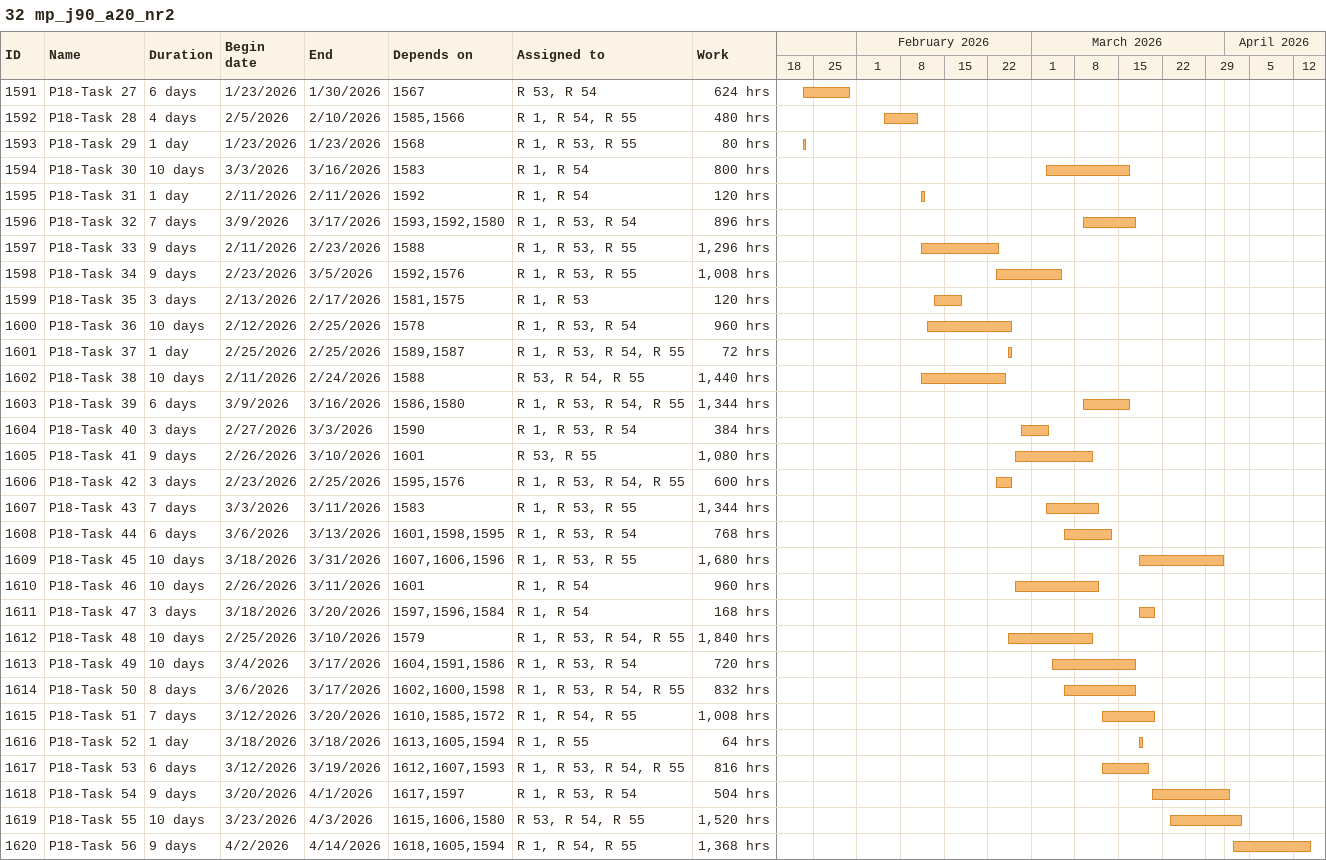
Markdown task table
32 mp_j90_a20_nr2

| ID | Task | Duration | Start | Finish | Predecessors | Resources | Work (h) |
|---|---|---|---|---|---|---|---|
| 1591 | P18-Task 27 | 6d | 2026-01-23 | 2026-01-30 | 1567 | R 53, R 54 | 624 |
| 1592 | P18-Task 28 | 4d | 2026-02-05 | 2026-02-10 | 1585, 1566 | R 1, R 54, R 55 | 480 |
| 1593 | P18-Task 29 | 1d | 2026-01-23 | 2026-01-23 | 1568 | R 1, R 53, R 55 | 80 |
| 1594 | P18-Task 30 | 10d | 2026-03-03 | 2026-03-16 | 1583 | R 1, R 54 | 800 |
| 1595 | P18-Task 31 | 1d | 2026-02-11 | 2026-02-11 | 1592 | R 1, R 54 | 120 |
| 1596 | P18-Task 32 | 7d | 2026-03-09 | 2026-03-17 | 1593, 1592, 1580 | R 1, R 53, R 54 | 896 |
| 1597 | P18-Task 33 | 9d | 2026-02-11 | 2026-02-23 | 1588 | R 1, R 53, R 55 | 1296 |
| 1598 | P18-Task 34 | 9d | 2026-02-23 | 2026-03-05 | 1592, 1576 | R 1, R 53, R 55 | 1008 |
| 1599 | P18-Task 35 | 3d | 2026-02-13 | 2026-02-17 | 1581, 1575 | R 1, R 53 | 120 |
| 1600 | P18-Task 36 | 10d | 2026-02-12 | 2026-02-25 | 1578 | R 1, R 53, R 54 | 960 |
| 1601 | P18-Task 37 | 1d | 2026-02-25 | 2026-02-25 | 1589, 1587 | R 1, R 53, R 54, R 55 | 72 |
| 1602 | P18-Task 38 | 10d | 2026-02-11 | 2026-02-24 | 1588 | R 53, R 54, R 55 | 1440 |
| 1603 | P18-Task 39 | 6d | 2026-03-09 | 2026-03-16 | 1586, 1580 | R 1, R 53, R 54, R 55 | 1344 |
| 1604 | P18-Task 40 | 3d | 2026-02-27 | 2026-03-03 | 1590 | R 1, R 53, R 54 | 384 |
| 1605 | P18-Task 41 | 9d | 2026-02-26 | 2026-03-10 | 1601 | R 53, R 55 | 1080 |
| 1606 | P18-Task 42 | 3d | 2026-02-23 | 2026-02-25 | 1595, 1576 | R 1, R 53, R 54, R 55 | 600 |
| 1607 | P18-Task 43 | 7d | 2026-03-03 | 2026-03-11 | 1583 | R 1, R 53, R 55 | 1344 |
| 1608 | P18-Task 44 | 6d | 2026-03-06 | 2026-03-13 | 1601, 1598, 1595 | R 1, R 53, R 54 | 768 |
| 1609 | P18-Task 45 | 10d | 2026-03-18 | 2026-03-31 | 1607, 1606, 1596 | R 1, R 53, R 55 | 1680 |
| 1610 | P18-Task 46 | 10d | 2026-02-26 | 2026-03-11 | 1601 | R 1, R 54 | 960 |
| 1611 | P18-Task 47 | 3d | 2026-03-18 | 2026-03-20 | 1597, 1596, 1584 | R 1, R 54 | 168 |
| 1612 | P18-Task 48 | 10d | 2026-02-25 | 2026-03-10 | 1579 | R 1, R 53, R 54, R 55 | 1840 |
| 1613 | P18-Task 49 | 10d | 2026-03-04 | 2026-03-17 | 1604, 1591, 1586 | R 1, R 53, R 54 | 720 |
| 1614 | P18-Task 50 | 8d | 2026-03-06 | 2026-03-17 | 1602, 1600, 1598 | R 1, R 53, R 54, R 55 | 832 |
| 1615 | P18-Task 51 | 7d | 2026-03-12 | 2026-03-20 | 1610, 1585, 1572 | R 1, R 54, R 55 | 1008 |
| 1616 | P18-Task 52 | 1d | 2026-03-18 | 2026-03-18 | 1613, 1605, 1594 | R 1, R 55 | 64 |
| 1617 | P18-Task 53 | 6d | 2026-03-12 | 2026-03-19 | 1612, 1607, 1593 | R 1, R 53, R 54, R 55 | 816 |
| 1618 | P18-Task 54 | 9d | 2026-03-20 | 2026-04-01 | 1617, 1597 | R 1, R 53, R 54 | 504 |
| 1619 | P18-Task 55 | 10d | 2026-03-23 | 2026-04-03 | 1615, 1606, 1580 | R 53, R 54, R 55 | 1520 |
| 1620 | P18-Task 56 | 9d | 2026-04-02 | 2026-04-14 | 1618, 1605, 1594 | R 1, R 54, R 55 | 1368 |
